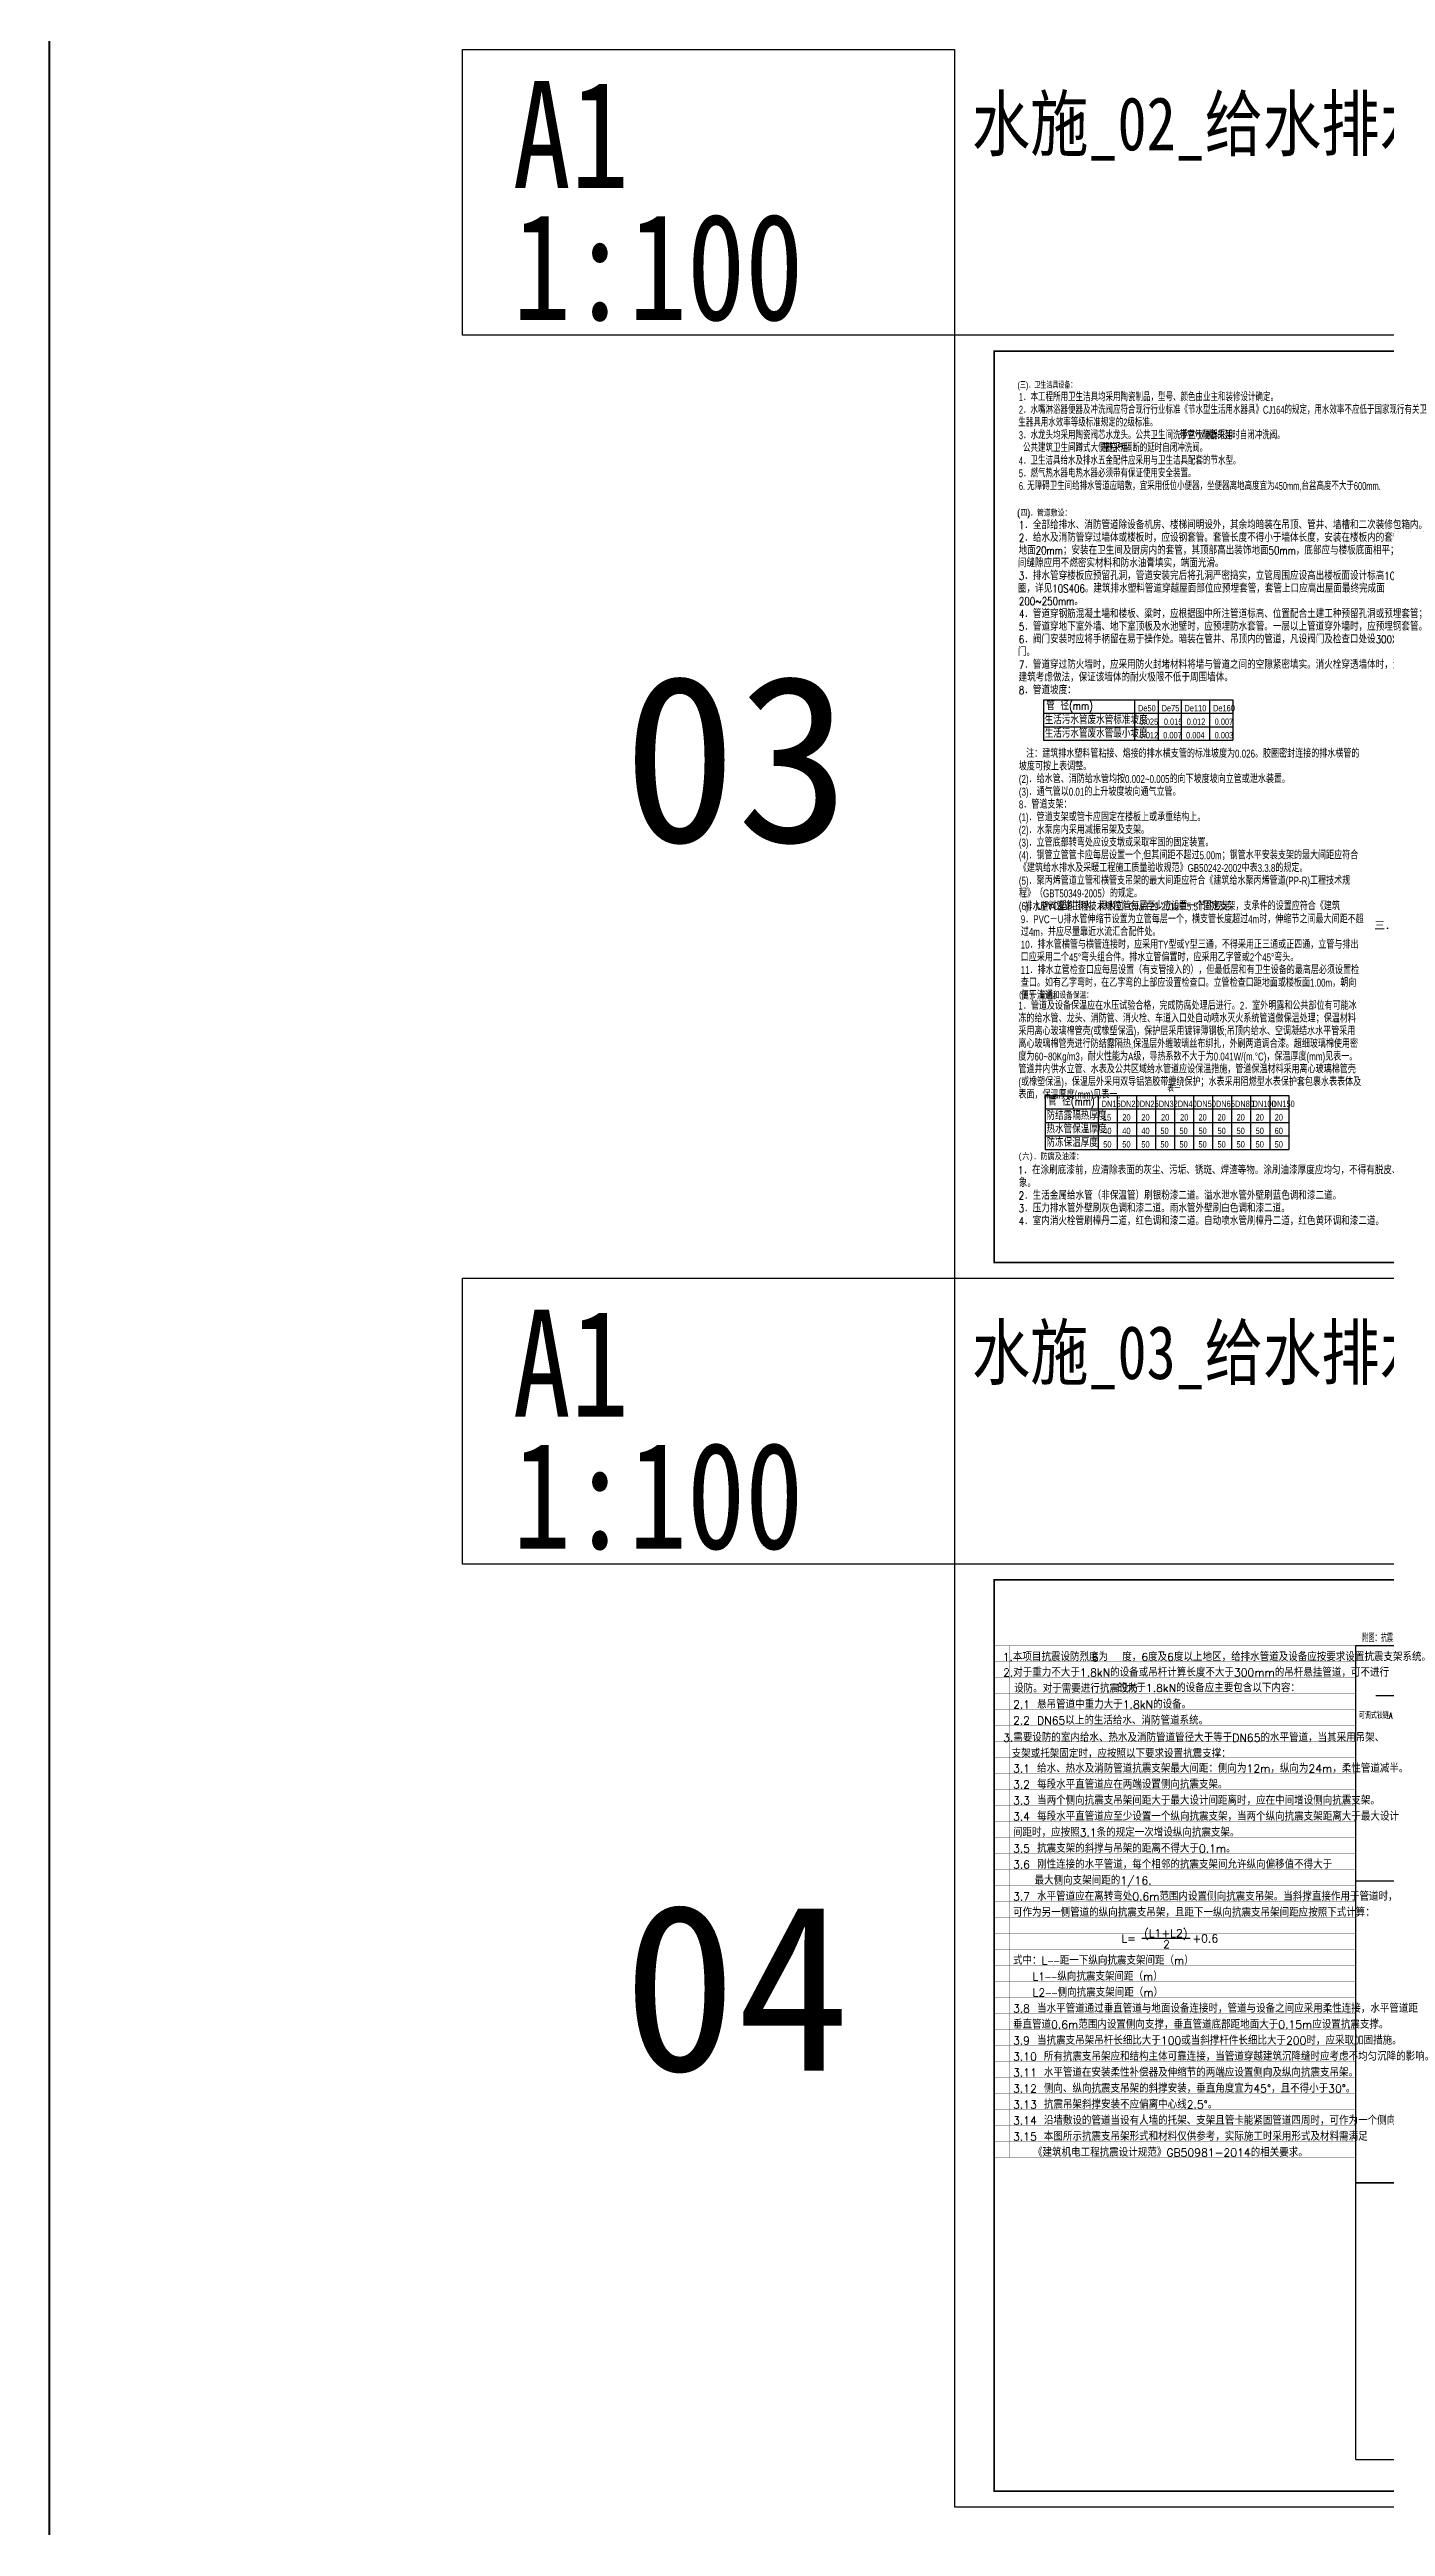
# Model space of a CAD drawing. Extents: x 1382187 to 1725648, y 860327 to 1571294.
# Drawn here: x 1415372 to 1499552, y 1201291 to 1357317 of the extents above; entities that cross this region are included whole.
import ezdxf

# ---------------------------------------------------------------- set-up
doc = ezdxf.new("R2010")
doc.units = 0
doc.header["$LTSCALE"] = 1000
doc.header["$MEASUREMENT"] = 0
for name, color, linetype in [('0s-水标注', 7, 'Continuous'), ('0s_水标注', 7, 'Continuous'), ('bz', 2, 'Continuous'), ('DIM_SYMB', 3, 'Continuous'), ('PUB_TEXT', 4, 'Continuous'), ('W_DIM', 4, 'Continuous'), ('WP_TEXTLINE', 107, 'Continuous'), ('图框', 140, 'Continuous'), ('导图字', 7, 'Continuous')]:
    doc.layers.add(name, color=color, linetype=linetype)
doc.layers.add('A-文字', color=3, linetype='Continuous', lineweight=30)
doc.layers.add('ZC', color=6, linetype='Continuous', lineweight=40)
doc.styles.add('-黑体', font='simhei.ttf', dxfattribs={"width": 0.8})
doc.styles.add('C', font='simhei.ttf')
doc.styles.add('HZ', font='TXT', dxfattribs={"bigfont": 'HZTXT'})
doc.styles.add('hztxt', font='a.shx', dxfattribs={"width": 0.75, "bigfont": 'hztxt.shx'})
doc.styles.add('SHZ', font='ros.shx', dxfattribs={"width": 0.7, "bigfont": 'hztxt.shx'})
doc.styles.add('wwp100', font='txt.shx', dxfattribs={"width": 0.7, "height": 400, "bigfont": 'hztxt.shx'})
doc.styles.add('图框字体', font='', dxfattribs={"width": 0.8})
doc.styles.add('黑体', font='simhei.ttf')
doc.styles.get('图框字体').set_extended_font_data('SimSun')

# ---------------------------------------------------------------- blocks, each defined once
blk = doc.blocks.new('GDGDGRDGDRGDR')
at = {"layer": '图框'}
blk.add_lwpolyline([(148133, -148204), (190183, -148204), (190183, -118504), (148133, -118504)], close=True, dxfattribs=at)
at = {"layer": '图框', "const_width": 50}
blk.add_lwpolyline([(149383, -147704), (189683, -147704), (189683, -119004), (149383, -119004)], close=True, dxfattribs=at)

msp = doc.modelspace()

# ---------------------------------------------------------------- linework, layer by layer
at = {"color": 7}
for p, q in [((1497689.7, 1222928.1), (1497689.7, 1241937.5)), ((1521771.5, 1241937.5), (1497693.9, 1241941.5)), ((1497689.7, 1222928.1), (1544506.6, 1222928.1)), ((1521766.8, 1222928.1), (1497689.7, 1222928.1)), ((1497689.7, 1205507.8), (1497689.7, 1222928.1)), ((1497687.3, 1205507.8), (1544504.2, 1205507.8))]:
    msp.add_line(p, q, dxfattribs=at)
msp.add_lwpolyline([(1497689.7, 1256792.8), (1510366.9, 1256792.8), (1510366.9, 1241937.5), (1497689.7, 1241937.5)], close=True)
at = {"layer": '0s_水标注'}
for p, q in [((1477994.2, 1316354.4), (1489933.1, 1316354.4)), ((1477994.2, 1316354.4), (1477994.2, 1313804.4)), ((1477994.2, 1315504.4), (1489933.1, 1315504.4)), ((1483743.1, 1316354.4), (1483743.1, 1313804.4)), ((1485233.1, 1316354.4), (1485233.1, 1313804.4)), ((1486673.1, 1316354.4), (1486673.1, 1313804.4)), ((1488473.1, 1316354.4), (1488473.1, 1313804.4)), ((1489933.1, 1316354.4), (1489933.1, 1313804.4)), ((1477994.2, 1314654.4), (1489933.1, 1314654.4)), ((1477994.2, 1313804.4), (1489933.1, 1313804.4)), ((1478106, 1291431), (1493454.9, 1291431)), ((1478106, 1291431), (1478106, 1288031)), ((1478106, 1290581), (1493454.9, 1290581)), ((1481454.9, 1291431), (1481454.9, 1288031)), ((1482654.9, 1291431), (1482654.9, 1288031)), ((1483854.9, 1291431), (1483854.9, 1288031)), ((1485054.9, 1291431), (1485054.9, 1288031)), ((1486254.9, 1291431), (1486254.9, 1288031)), ((1487454.9, 1291431), (1487454.9, 1288031)), ((1488654.9, 1291431), (1488654.9, 1288031)), ((1489854.9, 1291431), (1489854.9, 1288031)), ((1491054.9, 1291431), (1491054.9, 1288031)), ((1492254.9, 1291431), (1492254.9, 1288031)), ((1492254.9, 1291431), (1492254.9, 1288031)), ((1492254.9, 1291431), (1492254.9, 1288031)), ((1493454.9, 1291431), (1493454.9, 1288031)), ((1493454.9, 1291431), (1493454.9, 1288031)), ((1493454.9, 1291431), (1493454.9, 1288031)), ((1478106, 1289731), (1493454.9, 1289731)), ((1478106, 1288881), (1493454.9, 1288881)), ((1478106, 1288031), (1493454.9, 1288031))]:
    msp.add_line(p, q, dxfattribs=at)
at = {"layer": '0s_水标注', "const_width": 18}
for points in [[(1474912.3, 1256792.8), (1474912.3, 1226552.8)], [(1475852.5, 1256792.8), (1475852.5, 1224536.8)], [(1497689.7, 1237640.8), (1474912.3, 1237640.8)], [(1497689.7, 1236632.8), (1474912.3, 1236632.8)], [(1497689.7, 1235624.8), (1474912.3, 1235624.8)], [(1497689.7, 1234616.8), (1474912.3, 1234616.8)], [(1497689.7, 1233608.8), (1474912.3, 1233608.8)], [(1497689.7, 1232600.8), (1474912.3, 1232600.8)], [(1497689.7, 1231592.8), (1474912.3, 1231592.8)], [(1497689.7, 1230584.8), (1474912.3, 1230584.8)], [(1497689.7, 1229576.8), (1474912.3, 1229576.8)], [(1497689.7, 1229576.8), (1474912.3, 1229576.8)], [(1497689.7, 1228568.8), (1474912.3, 1228568.8)], [(1497689.7, 1227560.8), (1474912.3, 1227560.8)], [(1497689.7, 1226552.8), (1474912.3, 1226552.8)], [(1497689.7, 1225544.8), (1474912.3, 1225544.8)], [(1497689.7, 1224536.8), (1474912.3, 1224536.8)]]:
    msp.add_lwpolyline(points, dxfattribs=at)
at = {"layer": '0s_水标注'}
msp.add_lwpolyline([(1484197.5, 1238354.4), (1487253.9, 1238354.4)], dxfattribs=at)
at = {"layer": 'A-文字'}
msp.add_lwpolyline([(1474892.5, 1260917.1), (1545496.6, 1260917.1), (1545496.6, 1203515.5), (1474892.5, 1203515.5)], close=True, dxfattribs=at)
at = {"layer": 'bz'}
msp.add_line((1509959.4, 1253606.6), (1498951.4, 1253606.6), dxfattribs=at)
at = {"layer": 'WP_TEXTLINE'}
for points, const_width in [([(1497689.7, 1256792.8), (1474912.3, 1256792.8)], 18), ([(1497689.7, 1256792.8), (1474912.3, 1256792.8)], 15), ([(1497689.7, 1256792.8), (1497689.7, 1224536.8)], 18), ([(1497689.7, 1255784.8), (1474912.3, 1255784.8)], 18), ([(1497689.7, 1254776.8), (1474912.3, 1254776.8)], 18), ([(1497689.7, 1253768.8), (1474912.3, 1253768.8)], 18), ([(1497689.7, 1252760.8), (1474912.3, 1252760.8)], 18), ([(1497689.7, 1251752.8), (1474912.3, 1251752.8)], 18), ([(1497689.7, 1250744.8), (1474912.3, 1250744.8)], 18), ([(1497689.7, 1249736.8), (1474912.3, 1249736.8)], 18), ([(1497689.7, 1248728.8), (1474912.3, 1248728.8)], 18), ([(1497689.7, 1247720.8), (1474912.3, 1247720.8)], 18), ([(1497689.7, 1246712.8), (1474912.3, 1246712.8)], 18), ([(1497689.7, 1245704.8), (1474912.3, 1245704.8)], 18), ([(1497689.7, 1244696.8), (1474912.3, 1244696.8)], 18), ([(1497689.7, 1243688.8), (1474912.3, 1243688.8)], 18), ([(1497689.7, 1242680.8), (1474912.3, 1242680.8)], 18), ([(1497689.7, 1241672.8), (1474912.3, 1241672.8)], 18), ([(1497689.7, 1240664.8), (1474912.3, 1240664.8)], 18), ([(1497689.7, 1239656.8), (1474912.3, 1239656.8)], 18), ([(1497689.7, 1238648.8), (1474912.3, 1238648.8)], 18)]:
    msp.add_lwpolyline(points, dxfattribs=dict(at, const_width=const_width))
at = {"layer": 'ZC', "color": 8}
msp.add_lwpolyline([(1415372, 1571293.5), (1596975, 1571293.5), (1596975, 904993), (1415372, 904993)], close=True, dxfattribs=at)
at = {"layer": '图框', "color": 2}
for points in [[(1472392.5, 1339317.1), (1441392.5, 1339317.1), (1441392.5, 1357317.1), (1472392.5, 1357317.1)], [(1472392.5, 1261917.1), (1441392.5, 1261917.1), (1441392.5, 1279917.1), (1472392.5, 1279917.1)]]:
    msp.add_lwpolyline(points, close=True, dxfattribs=at)

# ---------------------------------------------------------------- block references
at = {"xscale": 2, "yscale": 2, "zscale": 2}
for p in [(1176126.9, 1576325.5), (1176126.9, 1498925.5)]:
    msp.add_blockref('GDGDGRDGDRGDR', p, dxfattribs=at)

# ---------------------------------------------------------------- texts
at = {"style": 'HZ', "width": 0.6}
msp.add_text('附图：抗震吊支架安装详图', height=479.971, dxfattribs=at).set_placement((1498087.8, 1257011.8))
at = {"layer": '0s-水标注', "insert": (1498840.2, 1303239.5), "char_height": 500, "width": 14500, "attachment_point": 1, "style": 'HZ'}
msp.add_mtext('\\P{\\fSimHei|b0|i0|c134|p2;三． 给排水节能设计文件：}', dxfattribs=at)
at = {"layer": '0s_水标注', "color": 7, "style": 'hztxt', "width": 0.7}
for s, height, p in [('(三)．卫生洁具设备：', 399.9, (1476361.4, 1335973.2)), ('1．本工程所用卫生洁具均采用陶瓷制品，型号、颜色由业主和装修设计确定。', 500.025, (1476452.7, 1335173.2)), ('2．水嘴淋浴器便器及冲洗阀应符合现行行业标准《节水型生活用水器具》CJ164的规定，用水效率不应低于国家现行有关卫', 500.025, (1476452.7, 1334373.2)), ('3．水龙头均采用陶瓷阀芯水龙头。公共卫生间洗手盆小便器采用', 500.025, (1476452.7, 1332773.2)), ('  公共建筑卫生间蹲式大便器采用', 500, (1476452.7, 1331973.2)), ('带空气隔断的延时自闭冲洗阀。', 499.975, (1481705.4, 1331973.2)), ('带空气隔断的延时自闭冲洗阀。', 500, (1486586.5, 1332773.2)), ('4．卫生洁具给水及排水五金配件应采用与卫生洁具配套的节水型。', 499.975, (1476452.7, 1331173.2)), ('5．燃气热水器电热水器必须带有保证使用安全装置。', 499.975, (1476452.7, 1330373.2)), ('6. 无障碍卫生间给排水管道应暗敷，宜采用低位小便器，坐便器离地高度宜为450mm,台盆高度不大于600mm.', 499.975, (1476452.7, 1329573.2))]:
    msp.add_text(s, height=height, dxfattribs=at).set_placement(p)
at = {"layer": '0s_水标注', "color": 1, "style": 'hztxt', "width": 0.7}
msp.add_text('生器具用水效率等级标准规定的2级标准。', height=500.025, dxfattribs=at).set_placement((1476414.1, 1333573.2))
at = {"layer": '0s_水标注'}
for s, height, style, width, p in [('(四)．管道敷设：', 400, 'HZ', 0.8, (1476348.4, 1327913.9)), ('2．给水及消防管穿过墙体或楼板时，应设钢套管。套管长度不得小于墙体长度，安装在楼板内的套管,其顶部应高出装饰', 500, 'HZ', 0.8, (1476452.7, 1326313.9)), ('1．全部给排水、消防管道除设备机房、楼梯间明设外，其余均暗装在吊顶、管井、墙槽和二次装修包箱内。', 500, 'HZ', 0.8, (1476452.7, 1327113.9)), ('间缝隙应用不燃密实材料和防水油膏填实，端面光滑。', 500, 'HZ', 0.8, (1476389.7, 1324713.9)), ('地面20mm；安装在卫生间及厨房内的套管，其顶部高出装饰地面50mm，底部应与楼板底面相平；套管与管道之', 500, 'HZ', 0.8, (1476430.6, 1325513.9)), ('圈，详见10S406。建筑排水塑料管道穿越屋面部位应预埋套管，套管上口应高出屋面最终完成面', 500, 'HZ', 0.8, (1476392.8, 1323113.9)), ('3．排水管穿楼板应预留孔洞，管道安装完后将孔洞严密捣实，立管周围应设高出楼板面设计标高10~20mm的阻水', 500, 'HZ', 0.8, (1476452.7, 1323913.9)), ('200~250mm。', 500, 'HZ', 0.8, (1476452.7, 1322313.9)), ('4．管道穿钢筋混凝土墙和楼板、粱时，应根据图中所注管道标高、位置配合土建工种预留孔洞或预埋套管；', 500, 'HZ', 0.8, (1476452.7, 1321513.9)), ('5．管道穿地下室外墙、地下室顶板及水池壁时，应预埋防水套管。一层以上管道穿外墙时，应预埋钢套管。', 500, 'HZ', 0.8, (1476452.7, 1320713.9)), ('6．阀门安装时应将手柄留在易于操作处。暗装在管井、吊顶内的管道，凡设阀门及检查口处设300X300mm检修', 500, 'HZ', 0.8, (1476452.7, 1319913.9)), ('门。', 500, 'HZ', 0.8, (1476386.5, 1319113.9)), ('7．管道穿过防火墙时，应采用防火封堵材料将墙与管道之间的空隙紧密填实。消火栓穿透墙体时，消火栓箱嵌墙的背面由', 500, 'HZ', 0.8, (1476452.7, 1318313.9)), ('建筑考虑做法，保证该墙体的耐火极限不低于周围墙体。', 500, 'HZ', 0.8, (1476436.9, 1317513.9)), ('8．管道坡度：', 500, 'HZ', 0.8, (1476452.7, 1316713.9)), ('生活污水管废水管标准坡度', 500, 'HZ', 0.8, (1478079.1, 1314827.1)), ('管 径(mm)', 500, 'HZ', 0.8, (1478174.1, 1315729.6)), ('De50', 400, 'SHZ', 0.7, (1483955.2, 1315627.4)), ('De75', 400, 'SHZ', 0.7, (1485445.2, 1315627.4)), ('De110', 400, 'SHZ', 0.7, (1486885.2, 1315627.4)), ('De160', 400, 'SHZ', 0.7, (1488685.2, 1315627.4)), ('生活污水管废水管最小坡度', 500, 'HZ', 0.8, (1478079.1, 1313977.1)), ('0.025', 400, 'SHZ', 0.7, (1484057.1, 1314777.4)), ('0.012', 400, 'SHZ', 0.7, (1484057.1, 1313927.4)), ('0.007', 400, 'SHZ', 0.7, (1485547.1, 1313927.4)), ('0.015', 400, 'SHZ', 0.7, (1485587.6, 1314777.4)), ('0.004', 400, 'SHZ', 0.7, (1486987.1, 1313927.4)), ('0.012', 400, 'SHZ', 0.7, (1487027.6, 1314777.4)), ('0.007', 400, 'SHZ', 0.7, (1488787.1, 1314777.4)), ('0.003', 400, 'SHZ', 0.7, (1488787.1, 1313927.4)), ('防结露隔热厚度', 500, 'HZ', 0.8, (1478190.9, 1289903.7)), ('管 径(mm)', 500, 'HZ', 0.8, (1478285.9, 1290806.1)), ('DN15', 400, 'SHZ', 0.7, (1481667, 1290704)), ('DN20', 400, 'SHZ', 0.7, (1482867, 1290704)), ('DN25', 400, 'SHZ', 0.7, (1484067, 1290704)), ('DN32', 400, 'SHZ', 0.7, (1485267, 1290704)), ('DN40', 400, 'SHZ', 0.7, (1486467, 1290704)), ('DN50', 400, 'SHZ', 0.7, (1487667, 1290704)), ('DN65', 400, 'SHZ', 0.7, (1488867, 1290704)), ('DN80', 400, 'SHZ', 0.7, (1490067, 1290704)), ('DN100', 400, 'SHZ', 0.7, (1491175.6, 1290704)), ('DN150', 400, 'SHZ', 0.7, (1492375.6, 1290704)), ('热水管保温厚度', 500, 'HZ', 0.8, (1478190.9, 1289053.7)), ('15', 400, 'SHZ', 0.7, (1481745.1, 1289854)), ('40', 400, 'SHZ', 0.7, (1481768.9, 1289004)), ('40', 400, 'SHZ', 0.7, (1482968.9, 1289004)), ('20', 400, 'SHZ', 0.7, (1482968.9, 1289854)), ('40', 400, 'SHZ', 0.7, (1484168.9, 1289004)), ('20', 400, 'SHZ', 0.7, (1484168.9, 1289854)), ('50', 400, 'SHZ', 0.7, (1485368.9, 1289004)), ('20', 400, 'SHZ', 0.7, (1485409.4, 1289854)), ('50', 400, 'SHZ', 0.7, (1486568.9, 1289004)), ('20', 400, 'SHZ', 0.7, (1486609.4, 1289854)), ('50', 400, 'SHZ', 0.7, (1487768.9, 1289004)), ('20', 400, 'SHZ', 0.7, (1487768.9, 1289854)), ('50', 400, 'SHZ', 0.7, (1488968.9, 1289004)), ('20', 400, 'SHZ', 0.7, (1488968.9, 1289854)), ('50', 400, 'SHZ', 0.7, (1490168.9, 1289004)), ('20', 400, 'SHZ', 0.7, (1490168.9, 1289854)), ('50', 400, 'SHZ', 0.7, (1491368.9, 1289004)), ('20', 400, 'SHZ', 0.7, (1491368.9, 1289854)), ('20', 400, 'SHZ', 0.7, (1492568.9, 1289854)), ('60', 400, 'SHZ', 0.7, (1492568.9, 1289004)), ('(六)．防腐及油漆：', 400, '-黑体', 0.8, (1476395.1, 1287403.6)), ('防冻保温厚度', 500, 'HZ', 0.8, (1478190.9, 1288203.7)), ('50', 400, 'SHZ', 0.7, (1481768.9, 1288154)), ('50', 400, 'SHZ', 0.7, (1482968.9, 1288154)), ('50', 400, 'SHZ', 0.7, (1484168.9, 1288154)), ('50', 400, 'SHZ', 0.7, (1485368.9, 1288154)), ('50', 400, 'SHZ', 0.7, (1486568.9, 1288154)), ('50', 400, 'SHZ', 0.7, (1487768.9, 1288154)), ('50', 400, 'SHZ', 0.7, (1488968.9, 1288154)), ('50', 400, 'SHZ', 0.7, (1490168.9, 1288154)), ('50', 400, 'SHZ', 0.7, (1491368.9, 1288154)), ('50', 400, 'SHZ', 0.7, (1492568.9, 1288154)), ('象。', 500, 'HZ', 0.8, (1476448.1, 1285673.1)), ('1．在涂刷底漆前，应清除表面的灰尘、污垢、锈斑、焊渣等物。涂刷油漆厚度应均匀，不得有脱皮、起泡、流淌和漏涂现', 500, 'HZ', 0.8, (1476397, 1286473.1)), ('2．生活金属给水管（非保温管）刷银粉漆二道。溢水泄水管外壁刷蓝色调和漆二道。', 500, 'HZ', 0.8, (1476439.9, 1284873.1)), ('3．压力排水管外壁刷灰色调和漆二道。雨水管外壁刷白色调和漆二道。', 500, 'HZ', 0.8, (1476439.9, 1284073.1)), ('4．室内消火栓管刷樟丹二道，红色调和漆二道。自动喷水管刷樟丹二道，红色黄环调和漆二道。', 500, 'HZ', 0.8, (1476439.9, 1283273.1))]:
    msp.add_text(s, height=height, dxfattribs=dict(at, style=style, width=width)).set_placement(p)
at = {"layer": '0s_水标注', "style": 'HZ'}
for s, p in [('1.本项目抗震设防烈度为  度，6度及6度以上地区，给排水管道及设备应按要求设置抗震支架系统。', (1475431.7, 1255811.7)), ('6', (1481051.2, 1255784.8)), ('2.对于重力不大于1.8kN的设备或吊杆计算长度不大于300mm的吊杆悬挂管道，可不进行 ', (1475453.4, 1254830.1)), ('2.1 悬吊管道中重力大于1.8kN的设备。', (1476081.4, 1252816.4)), ('设防。对于需要进行抗震设防', (1476153.4, 1253822.1)), ('的大于1.8kN的设备应主要包含以下内容：', (1482655.2, 1253856.8)), ('2.2 DN65以上的生活给水、消防管道系统。', (1476081.4, 1251808.4)), ('3.需要设防的室内给水、热水及消防管道管径大于等于DN65的水平管道，当其采用吊架、 ', (1475453.4, 1250724.6)), ('支架或托架固定时，应按照以下要求设置抗震支撑：', (1476000.4, 1249716.6)), ('3.1 给水、热水及消防管道抗震支架最大间距：侧向为12m，纵向为24m，柔性管道减半。', (1476081.4, 1248784.4)), ('3.2 每段水平直管道应在两端设置侧向抗震支架。', (1476081.4, 1247776.4)), ('3.3 当两个侧向抗震支吊架间距大于最大设计间距离时，应在中间增设侧向抗震支架。', (1476081.4, 1246768.4)), ('间距时，应按照3.1条的规定一次增设纵向抗震支架。', (1476081.4, 1244752.4)), ('3.4 每段水平直管道应至少设置一个纵向抗震支架，当两个纵向抗震支架距离大于最大设计 ', (1476081.4, 1245760.4)), ('3.5 抗震支架的斜撑与吊架的距离不得大于0.1m。', (1476081.4, 1243744.4)), ('3.6 刚性连接的水平管道，每个相邻的抗震支架间允许纵向偏移值不得大于 ', (1476081.4, 1242736.4)), ('最大侧向支架间距的1/16.', (1477441.4, 1241728.4)), ('3.7 水平管道应在离转弯处0.6m范围内设置侧向抗震支吊架。当斜撑直接作用于管道时， ', (1476081.4, 1240720.4)), ('可作为另一侧管道的纵向抗震支吊架，且距下一纵向抗震支吊架间距应按照下式计算：', (1476081.4, 1239712.4)), ('(L1+L2)', (1484334.5, 1238402.9)), ('L=', (1482911.9, 1238080.9)), ('2', (1485534.4, 1237717.8)), ('+0.6', (1487380, 1238080.9)), ('式中：L——距一下纵向抗震支架间距（m）', (1476081.4, 1236688.4)), ('L1——纵向抗震支架间距（m）', (1477298.7, 1235680.4)), ('3.8 当水平管道通过垂直管道与地面设备连接时，管道与设备之间应采用柔性连接，水平管道距 ', (1476081.4, 1233664.4)), ('L2——侧向抗震支架间距（m）', (1477315.7, 1234672.4)), ('垂直管道0.6m范围内设置侧向支撑，垂直管道底部距地面大于0.15m应设置抗震支撑。', (1476081.4, 1232656.4)), ('3.9 当抗震支吊架吊杆长细比大于100或当斜撑杆件长细比大于200时，应采取加固措施。', (1476081.4, 1231648.4)), ('3.10 所有抗震支吊架应和结构主体可靠连接，当管道穿越建筑沉降缝时应考虑不均匀沉降的影响。', (1476081.4, 1230640.4)), ('3.11 水平管道在安装柔性补偿器及伸缩节的两端应设置侧向及纵向抗震支吊架。', (1476081.4, 1229632.4)), ('3.12 侧向、纵向抗震支吊架的斜撑安装，垂直角度宜为45°，且不得小于30°。', (1476081.4, 1228624.4)), ('3.13 抗震吊架斜撑安装不应偏离中心线2.5°。', (1476081.4, 1227616.4)), ('3.14 沿墙敷设的管道当设有人墙的托架、支架且管卡能紧固管道四周时，可作为一个侧向抗震支撑。', (1476081.4, 1226608.4)), ('3.15 本图所示抗震支吊架形式和材料仅供参考，实际施工时采用形式及材料需满足 ', (1476081.4, 1225600.4)), ('《建筑机电工程抗震设计规范》GB50981-2014的相关要求。', (1477343.9, 1224592.4))]:
    msp.add_text(s, height=500, dxfattribs=at).set_placement(p)
at = {"layer": '0s_水标注', "char_height": 500, "width": 21570.464, "attachment_point": 1, "line_spacing_factor": 0.96, "style": 'hztxt'}
for s, insert in [('\\pi458.3;注：建筑排水塑料管粘接、熔接的排水横支管的标准坡度为0.026。胶圈密封连接的排水横管的坡度可按上表调整。\\P\\pi0;(2)．给水管、消防给水管均按0.002~0.005的向下坡度坡向立管或泄水装置。\\P(3)．通气管以0.01的上升坡度坡向通气立管。\\P8．管道支架：\\P(1)．管道支架或管卡应固定在楼板上或承重结构上。\\P(2)．水泵房内采用减振吊架及支架。\\P(3)．立管底部转弯处应设支墩或采取牢固的固定装置。\\P(4)．钢管立管管卡应每层设置一个,但其间距不超过5.00m；钢管水平安装支架的最大间距应符合《建筑给水排水及采暖工程施工质量验收规范》GB50242-2002中表3.3.8的规定。\\P(5)．聚丙烯管道立管和横管支吊架的最大间距应符合《建筑给水聚丙烯管道(PP-R)工程技术规程》（GBT50349-2005）的规定。\\P(6)．UPVC塑料排水、雨水立管每层至少应设置一个固定支架，支承件的设置应符合《建筑', (1476452.7, 1313213.9)), ('{\\W1.22213; }排水塑料管道工程技术规程》CJJ/T29-2010中5.5节的规定。\\P9．PVC－U排水管伸缩节设置为立管每层一个，横支管长度超过4m时，伸缩节之间最大间距不超过4m，并应尽量靠近水流汇合配件处。\\P10．排水管横管与横管连接时，应采用TY型或Y型三通，不得采用正三通或正四通，立管与排出口应采用二个45°弯头组合件。排水立管偏置时，应采用乙字管或2个45°弯头。\\P11．排水立管检查口应每层设置（有支管接入的），但最低层和有卫生设备的最高层必须设置检查口。如有乙字弯时，在乙字弯的上部应设置检查口。立管检查口距地面或楼板面1.00m，朝向便于清通。', (1476572.7, 1303583.9)), ('{\\fSimHei|b0|i0|c134|p2;\\H0.8x;(五)．管道和设备保温：}\\P1．管道及设备保温应在水压试验合格，完成防腐处理后进行。2．室外明露和公共部位有可能冰冻的给水管、龙头、消防管、消火栓、车道入口处自动喷水灭火系统管道做保温处理；保温材料采用离心玻璃棉管壳(或橡塑保温)，保护层采用镀锌薄钢板;吊顶内给水、空调凝结水水平管采用离心玻璃棉管壳进行防结露隔热,保温层外缠玻璃丝布绑扎，外刷两道调合漆。超细玻璃棉使用密度为60~80Kg/m3，耐火性能为A级，导热系数不大于为0.041W/(m.°C)，保温厚度(mm)见表一。管道井内供水立管、水表及公共区域给水管道应设保温措施，管道保温材料采用离心玻璃棉管壳(或橡塑保温)，保温层外采用双导铝箔胶带缠绕保护；水表采用阻燃型水表保护套包裹水表表体及表面，保温厚度(mm)见表一。', (1476422.7, 1297975.6))]:
    msp.add_mtext(s, dxfattribs=dict(at, insert=insert))
at = {"layer": 'DIM_SYMB', "color": 6, "style": 'C'}
for s, p in [('03', (1451509.5, 1307401)), ('04', (1451509.5, 1230001))]:
    msp.add_text(s, height=10514.77, dxfattribs=at).set_placement(p)
at = {"layer": 'PUB_TEXT', "style": '图框字体', "width": 0.75}
msp.add_text('表一', height=400, dxfattribs=at).set_placement((1485807.2, 1291705.8))
at = {"layer": 'W_DIM', "color": 7, "style": 'wwp100', "width": 0.7}
msp.add_text('可调式铰链A', height=400, dxfattribs=at).set_placement((1497875, 1252174.5))
at = {"layer": '图框', "color": 2, "style": '黑体', "width": 0.8}
for s, p in [('A1', (1444555.7, 1348599.9)), ('1:100', (1444555.7, 1340273.8)), ('A1', (1444555.7, 1271199.9)), ('1:100', (1444555.7, 1262873.8))]:
    msp.add_text(s, height=6729.45, dxfattribs=at).set_placement(p)
at = {"layer": '导图字', "color": 1, "style": '黑体', "width": 0.8}
for s, p in [('水施_02_给水排水施工图设计说明（一）_A1', (1473493.5, 1350968.7)), ('水施_03_给水排水施工图设计说明（二）_A1', (1473493.5, 1273568.7))]:
    msp.add_text(s, height=3364.726, dxfattribs=at).set_placement(p)

doc.saveas('drawing.dxf')
